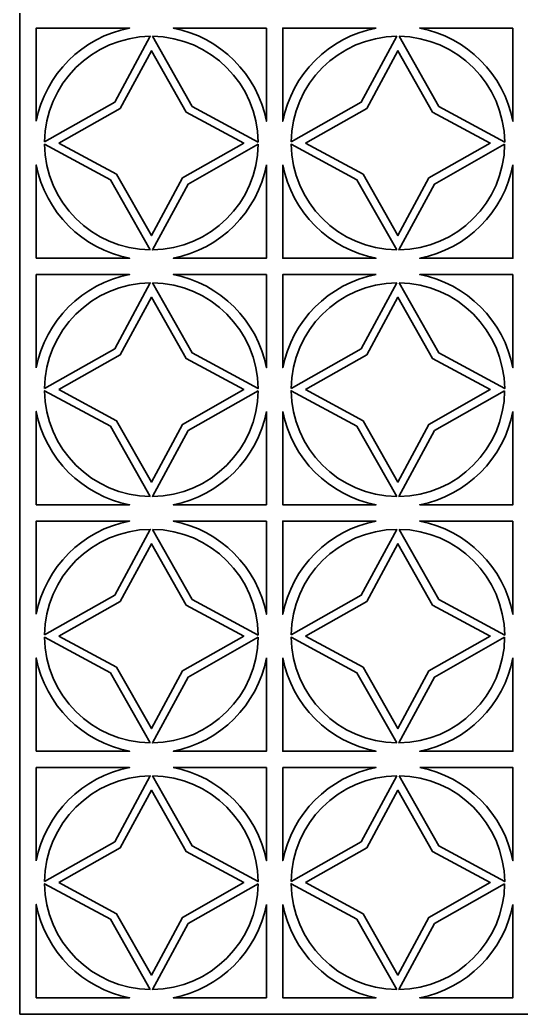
# Model space of a CAD drawing. Header units: centimetres. Extents: x -15.3 to -1.8, y -3.3 to 9.5.
# Drawn here: x -8.31 to -5.07, y -3.33 to 3.09 of the extents above; entities that cross this region are included whole.
import ezdxf

# ---------------------------------------------------------------- set-up
doc = ezdxf.new("R2010")
doc.units = ezdxf.units.CM
doc.header["$MEASUREMENT"] = 0
doc.layers.add('layer 1', color=7, linetype='Continuous')

msp = doc.modelspace()

# ---------------------------------------------------------------- linework, layer by layer
at = {"layer": 'layer 1', "color": 7, "lineweight": 35}
for points, knots in [([(-8.30613, -3.3263), (-8.30613, -3.3263), (-8.30613, 9.5), (-8.30613, 9.5), (-8.30613, 9.5), (-8.30613, 9.5), (-1.83998, 9.5), (-1.83998, 9.5), (-1.83998, 9.5), (-1.83998, 9.5), (-1.83998, -3.3263), (-1.83998, -3.3263), (-1.83998, -3.3263), (-1.83998, -3.3263), (-8.30613, -3.3263), (-8.30613, -3.3263)], [0, 0, 0, 0, 0.2, 0.2, 0.2, 0.2, 0.4, 0.4, 0.4, 0.4, 0.6, 0.6, 0.6, 0.6, 1, 1, 1, 1]), ([(-1.83998, -0.14623), (-1.83998, -0.14623), (-1.83998, -1.63026), (-1.83998, -1.63026), (-1.83998, -1.63026), (-1.83998, -1.63026), (-1.83998, -1.73627), (-1.83998, -1.73627), (-1.83998, -1.73627), (-1.83998, -1.73627), (-1.83998, -3.3263), (-1.83998, -3.3263), (-1.83998, -3.3263), (-1.83998, -3.3263), (-3.43002, -3.3263), (-3.43002, -3.3263), (-3.43002, -3.3263), (-3.43002, -3.3263), (-3.53602, -3.3263), (-3.53602, -3.3263), (-3.53602, -3.3263), (-3.53602, -3.3263), (-5.02006, -3.3263), (-5.02006, -3.3263), (-5.02006, -3.3263), (-5.02006, -3.3263), (-5.12606, -3.3263), (-5.12606, -3.3263), (-5.12606, -3.3263), (-5.12606, -3.3263), (-6.61009, -3.3263), (-6.61009, -3.3263), (-6.61009, -3.3263), (-6.61009, -3.3263), (-6.7161, -3.3263), (-6.7161, -3.3263), (-6.7161, -3.3263), (-6.7161, -3.3263), (-8.30613, -3.3263), (-8.30613, -3.3263), (-8.30613, -3.3263), (-8.30613, -3.3263), (-8.30613, -1.73627), (-8.30613, -1.73627), (-8.30613, -1.73627), (-8.30613, -1.73627), (-8.30613, -1.63026), (-8.30613, -1.63026), (-8.30613, -1.63026), (-8.30613, -1.63026), (-8.30613, -0.14623), (-8.30613, -0.14623), (-8.30613, -0.14623), (-8.30613, -0.14623), (-8.30613, -0.04023), (-8.30613, -0.04023), (-8.30613, -0.04023), (-8.30613, -0.04023), (-8.30613, 1.44381), (-8.30613, 1.44381), (-8.30613, 1.44381), (-8.30613, 1.44381), (-8.30613, 1.54981), (-8.30613, 1.54981), (-8.30613, 1.54981), (-8.30613, 1.54981), (-8.30613, 3.03385), (-8.30613, 3.03385), (-8.30613, 3.03385), (-8.30613, 3.03385), (-8.30613, 3.13985), (-8.30613, 3.13985), (-8.30613, 3.13985), (-8.30613, 3.13985), (-8.30613, 4.62388), (-8.30613, 4.62388), (-8.30613, 4.62388), (-8.30613, 4.62388), (-8.30613, 4.72989), (-8.30613, 4.72989), (-8.30613, 4.72989), (-8.30613, 4.72989), (-8.30613, 6.21392), (-8.30613, 6.21392), (-8.30613, 6.21392), (-8.30613, 6.21392), (-8.30613, 6.31992), (-8.30613, 6.31992), (-8.30613, 6.31992), (-8.30613, 6.31992), (-8.30613, 7.80396), (-8.30613, 7.80396), (-8.30613, 7.80396), (-8.30613, 7.80396), (-8.30613, 7.90996), (-8.30613, 7.90996), (-8.30613, 7.90996), (-8.30613, 7.90996), (-8.30613, 9.5), (-8.30613, 9.5), (-8.30613, 9.5), (-8.30613, 9.5), (-6.7161, 9.5), (-6.7161, 9.5), (-6.7161, 9.5), (-6.7161, 9.5), (-6.61009, 9.5), (-6.61009, 9.5), (-6.61009, 9.5), (-6.61009, 9.5), (-5.12606, 9.5), (-5.12606, 9.5), (-5.12606, 9.5), (-5.12606, 9.5), (-5.02006, 9.5), (-5.02006, 9.5), (-5.02006, 9.5), (-5.02006, 9.5), (-3.53602, 9.5), (-3.53602, 9.5), (-3.53602, 9.5), (-3.53602, 9.5), (-3.43002, 9.5), (-3.43002, 9.5), (-3.43002, 9.5), (-3.43002, 9.5), (-1.83998, 9.5), (-1.83998, 9.5), (-1.83998, 9.5), (-1.83998, 9.5), (-1.83998, 7.90996), (-1.83998, 7.90996), (-1.83998, 7.90996), (-1.83998, 7.90996), (-1.83998, 7.80396), (-1.83998, 7.80396), (-1.83998, 7.80396), (-1.83998, 7.80396), (-1.83998, 6.31992), (-1.83998, 6.31992), (-1.83998, 6.31992), (-1.83998, 6.31992), (-1.83998, 6.21392), (-1.83998, 6.21392), (-1.83998, 6.21392), (-1.83998, 6.21392), (-1.83998, 4.72989), (-1.83998, 4.72989), (-1.83998, 4.72989), (-1.83998, 4.72989), (-1.83998, 4.62388), (-1.83998, 4.62388), (-1.83998, 4.62388), (-1.83998, 4.62388), (-1.83998, 3.13985), (-1.83998, 3.13985), (-1.83998, 3.13985), (-1.83998, 3.13985), (-1.83998, 3.03385), (-1.83998, 3.03385), (-1.83998, 3.03385), (-1.83998, 3.03385), (-1.83998, 1.54981), (-1.83998, 1.54981), (-1.83998, 1.54981), (-1.83998, 1.54981), (-1.83998, 1.44381), (-1.83998, 1.44381), (-1.83998, 1.44381), (-1.83998, 1.44381), (-1.83998, -0.04023), (-1.83998, -0.04023), (-1.83998, -0.04023), (-1.83998, -0.04023), (-1.83998, -0.14623), (-1.83998, -0.14623)], [0, 0, 0, 0, 0.0222222, 0.0222222, 0.0222222, 0.0222222, 0.0444444, 0.0444444, 0.0444444, 0.0444444, 0.0666667, 0.0666667, 0.0666667, 0.0666667, 0.0888889, 0.0888889, 0.0888889, 0.0888889, 0.1111111, 0.1111111, 0.1111111, 0.1111111, 0.1333333, 0.1333333, 0.1333333, 0.1333333, 0.1555556, 0.1555556, 0.1555556, 0.1555556, 0.1777778, 0.1777778, 0.1777778, 0.1777778, 0.2, 0.2, 0.2, 0.2, 0.2222222, 0.2222222, 0.2222222, 0.2222222, 0.2444444, 0.2444444, 0.2444444, 0.2444444, 0.2666667, 0.2666667, 0.2666667, 0.2666667, 0.2888889, 0.2888889, 0.2888889, 0.2888889, 0.3111111, 0.3111111, 0.3111111, 0.3111111, 0.3333333, 0.3333333, 0.3333333, 0.3333333, 0.3555556, 0.3555556, 0.3555556, 0.3555556, 0.3777778, 0.3777778, 0.3777778, 0.3777778, 0.4, 0.4, 0.4, 0.4, 0.4222222, 0.4222222, 0.4222222, 0.4222222, 0.4444444, 0.4444444, 0.4444444, 0.4444444, 0.4666667, 0.4666667, 0.4666667, 0.4666667, 0.4888889, 0.4888889, 0.4888889, 0.4888889, 0.5111111, 0.5111111, 0.5111111, 0.5111111, 0.5333333, 0.5333333, 0.5333333, 0.5333333, 0.5555556, 0.5555556, 0.5555556, 0.5555556, 0.5777778, 0.5777778, 0.5777778, 0.5777778, 0.6, 0.6, 0.6, 0.6, 0.6222222, 0.6222222, 0.6222222, 0.6222222, 0.6444444, 0.6444444, 0.6444444, 0.6444444, 0.6666667, 0.6666667, 0.6666667, 0.6666667, 0.6888889, 0.6888889, 0.6888889, 0.6888889, 0.7111111, 0.7111111, 0.7111111, 0.7111111, 0.7333333, 0.7333333, 0.7333333, 0.7333333, 0.7555556, 0.7555556, 0.7555556, 0.7555556, 0.7777778, 0.7777778, 0.7777778, 0.7777778, 0.8, 0.8, 0.8, 0.8, 0.8222222, 0.8222222, 0.8222222, 0.8222222, 0.8444444, 0.8444444, 0.8444444, 0.8444444, 0.8666667, 0.8666667, 0.8666667, 0.8666667, 0.8888889, 0.8888889, 0.8888889, 0.8888889, 0.9111111, 0.9111111, 0.9111111, 0.9111111, 0.9333333, 0.9333333, 0.9333333, 0.9333333, 0.9555556, 0.9555556, 0.9555556, 0.9555556, 1, 1, 1, 1]), ([(-8.20013, 2.43259), (-8.20013, 2.43259), (-8.20013, 3.03385), (-8.20013, 3.03385), (-8.20013, 3.03385), (-8.20013, 3.03385), (-7.59887, 3.03385), (-7.59887, 3.03385), (-7.59887, 3.03385), (-7.90234, 2.97624), (-8.14252, 2.73607), (-8.20013, 2.43259)], [0, 0, 0, 0, 0.25, 0.25, 0.25, 0.25, 0.5, 0.5, 0.5, 0.5, 1, 1, 1, 1]), ([(-6.7161, 3.03385), (-6.7161, 3.03385), (-6.7161, 2.43259), (-6.7161, 2.43259), (-6.7161, 2.43259), (-6.77371, 2.73606), (-7.01387, 2.97624), (-7.31736, 3.03385), (-7.31736, 3.03385), (-7.31736, 3.03385), (-6.7161, 3.03385), (-6.7161, 3.03385)], [0, 0, 0, 0, 0.25, 0.25, 0.25, 0.25, 0.5, 0.5, 0.5, 0.5, 1, 1, 1, 1]), ([(-6.00884, 3.03385), (-6.31231, 2.97624), (-6.55248, 2.73607), (-6.61009, 2.43259), (-6.61009, 2.43259), (-6.61009, 2.43259), (-6.61009, 3.03385), (-6.61009, 3.03385), (-6.61009, 3.03385), (-6.61009, 3.03385), (-6.00884, 3.03385), (-6.00884, 3.03385)], [0, 0, 0, 0, 0.25, 0.25, 0.25, 0.25, 0.5, 0.5, 0.5, 0.5, 1, 1, 1, 1]), ([(-5.12606, 3.03385), (-5.12606, 3.03385), (-5.12606, 2.43259), (-5.12606, 2.43259), (-5.12606, 2.43259), (-5.18367, 2.73606), (-5.42384, 2.97624), (-5.72732, 3.03385), (-5.72732, 3.03385), (-5.72732, 3.03385), (-5.12606, 3.03385), (-5.12606, 3.03385)], [0, 0, 0, 0, 0.25, 0.25, 0.25, 0.25, 0.5, 0.5, 0.5, 0.5, 1, 1, 1, 1]), ([(-8.14703, 2.2994), (-8.14297, 2.67302), (-7.83899, 2.97689), (-7.46531, 2.98075), (-7.46531, 2.98075), (-7.46531, 2.98075), (-7.69459, 2.55598), (-7.69459, 2.55598), (-7.69459, 2.55598), (-7.69459, 2.55598), (-8.14703, 2.2994), (-8.14703, 2.2994)], [0, 0, 0, 0, 0.25, 0.25, 0.25, 0.25, 0.5, 0.5, 0.5, 0.5, 1, 1, 1, 1]), ([(-7.45054, 2.98075), (-7.07692, 2.97668), (-6.77306, 2.6727), (-6.76919, 2.29903), (-6.76919, 2.29903), (-6.76919, 2.29903), (-7.19396, 2.5283), (-7.19396, 2.5283), (-7.19396, 2.5283), (-7.19396, 2.5283), (-7.45054, 2.98075), (-7.45054, 2.98075)], [0, 0, 0, 0, 0.25, 0.25, 0.25, 0.25, 0.5, 0.5, 0.5, 0.5, 1, 1, 1, 1]), ([(-6.557, 2.2994), (-6.55293, 2.67302), (-6.24895, 2.97689), (-5.87528, 2.98075), (-5.87528, 2.98075), (-5.87528, 2.98075), (-6.10455, 2.55598), (-6.10455, 2.55598), (-6.10455, 2.55598), (-6.10455, 2.55598), (-6.557, 2.2994), (-6.557, 2.2994)], [0, 0, 0, 0, 0.25, 0.25, 0.25, 0.25, 0.5, 0.5, 0.5, 0.5, 1, 1, 1, 1]), ([(-5.86051, 2.98075), (-5.48688, 2.97668), (-5.18302, 2.6727), (-5.17915, 2.29903), (-5.17915, 2.29903), (-5.17915, 2.29903), (-5.60393, 2.5283), (-5.60393, 2.5283), (-5.60393, 2.5283), (-5.60393, 2.5283), (-5.86051, 2.98075), (-5.86051, 2.98075)], [0, 0, 0, 0, 0.25, 0.25, 0.25, 0.25, 0.5, 0.5, 0.5, 0.5, 1, 1, 1, 1]), ([(-8.05438, 2.29183), (-8.05438, 2.29183), (-7.65889, 2.51611), (-7.65889, 2.51611), (-7.65889, 2.51611), (-7.65889, 2.51611), (-7.45811, 2.88809), (-7.45811, 2.88809), (-7.45811, 2.88809), (-7.45811, 2.88809), (-7.23383, 2.49261), (-7.23383, 2.49261), (-7.23383, 2.49261), (-7.23383, 2.49261), (-6.86185, 2.29183), (-6.86185, 2.29183), (-6.86185, 2.29183), (-6.86185, 2.29183), (-7.25733, 2.06755), (-7.25733, 2.06755), (-7.25733, 2.06755), (-7.25733, 2.06755), (-7.45811, 1.69556), (-7.45811, 1.69556), (-7.45811, 1.69556), (-7.45811, 1.69556), (-7.68239, 2.09105), (-7.68239, 2.09105), (-7.68239, 2.09105), (-7.68239, 2.09105), (-8.05438, 2.29183), (-8.05438, 2.29183)], [0, 0, 0, 0, 0.1111111, 0.1111111, 0.1111111, 0.1111111, 0.2222222, 0.2222222, 0.2222222, 0.2222222, 0.3333333, 0.3333333, 0.3333333, 0.3333333, 0.4444444, 0.4444444, 0.4444444, 0.4444444, 0.5555556, 0.5555556, 0.5555556, 0.5555556, 0.6666667, 0.6666667, 0.6666667, 0.6666667, 0.7777778, 0.7777778, 0.7777778, 0.7777778, 1, 1, 1, 1]), ([(-6.46434, 2.29183), (-6.46434, 2.29183), (-6.06886, 2.51611), (-6.06886, 2.51611), (-6.06886, 2.51611), (-6.06886, 2.51611), (-5.86808, 2.88809), (-5.86808, 2.88809), (-5.86808, 2.88809), (-5.86808, 2.88809), (-5.6438, 2.49261), (-5.6438, 2.49261), (-5.6438, 2.49261), (-5.6438, 2.49261), (-5.27181, 2.29183), (-5.27181, 2.29183), (-5.27181, 2.29183), (-5.27181, 2.29183), (-5.6673, 2.06755), (-5.6673, 2.06755), (-5.6673, 2.06755), (-5.6673, 2.06755), (-5.86808, 1.69556), (-5.86808, 1.69556), (-5.86808, 1.69556), (-5.86808, 1.69556), (-6.09236, 2.09105), (-6.09236, 2.09105), (-6.09236, 2.09105), (-6.09236, 2.09105), (-6.46434, 2.29183), (-6.46434, 2.29183)], [0, 0, 0, 0, 0.1111111, 0.1111111, 0.1111111, 0.1111111, 0.2222222, 0.2222222, 0.2222222, 0.2222222, 0.3333333, 0.3333333, 0.3333333, 0.3333333, 0.4444444, 0.4444444, 0.4444444, 0.4444444, 0.5555556, 0.5555556, 0.5555556, 0.5555556, 0.6666667, 0.6666667, 0.6666667, 0.6666667, 0.7777778, 0.7777778, 0.7777778, 0.7777778, 1, 1, 1, 1]), ([(-7.46568, 1.60291), (-7.83931, 1.60697), (-8.14317, 1.91095), (-8.14704, 2.28463), (-8.14704, 2.28463), (-8.14704, 2.28463), (-7.72227, 2.05535), (-7.72227, 2.05535), (-7.72227, 2.05535), (-7.72227, 2.05535), (-7.46568, 1.60291), (-7.46568, 1.60291)], [0, 0, 0, 0, 0.25, 0.25, 0.25, 0.25, 0.5, 0.5, 0.5, 0.5, 1, 1, 1, 1]), ([(-6.76919, 2.28426), (-6.77326, 1.91063), (-7.07724, 1.60677), (-7.45091, 1.6029), (-7.45091, 1.6029), (-7.45091, 1.6029), (-7.22164, 2.02768), (-7.22164, 2.02768), (-7.22164, 2.02768), (-7.22164, 2.02768), (-6.76919, 2.28426), (-6.76919, 2.28426)], [0, 0, 0, 0, 0.25, 0.25, 0.25, 0.25, 0.5, 0.5, 0.5, 0.5, 1, 1, 1, 1]), ([(-5.87565, 1.60291), (-6.24927, 1.60697), (-6.55313, 1.91095), (-6.557, 2.28463), (-6.557, 2.28463), (-6.557, 2.28463), (-6.13223, 2.05535), (-6.13223, 2.05535), (-6.13223, 2.05535), (-6.13223, 2.05535), (-5.87565, 1.60291), (-5.87565, 1.60291)], [0, 0, 0, 0, 0.25, 0.25, 0.25, 0.25, 0.5, 0.5, 0.5, 0.5, 1, 1, 1, 1]), ([(-5.17916, 2.28426), (-5.18322, 1.91063), (-5.4872, 1.60677), (-5.86088, 1.6029), (-5.86088, 1.6029), (-5.86088, 1.6029), (-5.6316, 2.02768), (-5.6316, 2.02768), (-5.6316, 2.02768), (-5.6316, 2.02768), (-5.17916, 2.28426), (-5.17916, 2.28426)], [0, 0, 0, 0, 0.25, 0.25, 0.25, 0.25, 0.5, 0.5, 0.5, 0.5, 1, 1, 1, 1]), ([(-8.20013, 1.54981), (-8.20013, 1.54981), (-8.20013, 2.15106), (-8.20013, 2.15106), (-8.20013, 2.15106), (-8.14252, 1.84758), (-7.90235, 1.60742), (-7.59888, 1.54981), (-7.59888, 1.54981), (-7.59888, 1.54981), (-8.20013, 1.54981), (-8.20013, 1.54981)], [0, 0, 0, 0, 0.25, 0.25, 0.25, 0.25, 0.5, 0.5, 0.5, 0.5, 1, 1, 1, 1]), ([(-6.7161, 2.15107), (-6.7161, 2.15107), (-6.7161, 1.54981), (-6.7161, 1.54981), (-6.7161, 1.54981), (-6.7161, 1.54981), (-7.31735, 1.54981), (-7.31735, 1.54981), (-7.31735, 1.54981), (-7.01388, 1.60742), (-6.7737, 1.84759), (-6.7161, 2.15107)], [0, 0, 0, 0, 0.25, 0.25, 0.25, 0.25, 0.5, 0.5, 0.5, 0.5, 1, 1, 1, 1]), ([(-6.61009, 2.15106), (-6.55248, 1.84758), (-6.31231, 1.60742), (-6.00884, 1.54981), (-6.00884, 1.54981), (-6.00884, 1.54981), (-6.61009, 1.54981), (-6.61009, 1.54981), (-6.61009, 1.54981), (-6.61009, 1.54981), (-6.61009, 2.15106), (-6.61009, 2.15106)], [0, 0, 0, 0, 0.25, 0.25, 0.25, 0.25, 0.5, 0.5, 0.5, 0.5, 1, 1, 1, 1]), ([(-5.12606, 2.15107), (-5.12606, 2.15107), (-5.12606, 1.54981), (-5.12606, 1.54981), (-5.12606, 1.54981), (-5.12606, 1.54981), (-5.72731, 1.54981), (-5.72731, 1.54981), (-5.72731, 1.54981), (-5.42384, 1.60742), (-5.18367, 1.84759), (-5.12606, 2.15107)], [0, 0, 0, 0, 0.25, 0.25, 0.25, 0.25, 0.5, 0.5, 0.5, 0.5, 1, 1, 1, 1]), ([(-8.20013, 0.84256), (-8.20013, 0.84256), (-8.20013, 1.44381), (-8.20013, 1.44381), (-8.20013, 1.44381), (-8.20013, 1.44381), (-7.59887, 1.44381), (-7.59887, 1.44381), (-7.59887, 1.44381), (-7.90234, 1.3862), (-8.14252, 1.14604), (-8.20013, 0.84256)], [0, 0, 0, 0, 0.25, 0.25, 0.25, 0.25, 0.5, 0.5, 0.5, 0.5, 1, 1, 1, 1]), ([(-6.7161, 1.44381), (-6.7161, 1.44381), (-6.7161, 0.84255), (-6.7161, 0.84255), (-6.7161, 0.84255), (-6.77371, 1.14602), (-7.01387, 1.3862), (-7.31736, 1.44381), (-7.31736, 1.44381), (-7.31736, 1.44381), (-6.7161, 1.44381), (-6.7161, 1.44381)], [0, 0, 0, 0, 0.25, 0.25, 0.25, 0.25, 0.5, 0.5, 0.5, 0.5, 1, 1, 1, 1]), ([(-6.00884, 1.44381), (-6.31231, 1.3862), (-6.55248, 1.14604), (-6.61009, 0.84256), (-6.61009, 0.84256), (-6.61009, 0.84256), (-6.61009, 1.44381), (-6.61009, 1.44381), (-6.61009, 1.44381), (-6.61009, 1.44381), (-6.00884, 1.44381), (-6.00884, 1.44381)], [0, 0, 0, 0, 0.25, 0.25, 0.25, 0.25, 0.5, 0.5, 0.5, 0.5, 1, 1, 1, 1]), ([(-5.12606, 1.44381), (-5.12606, 1.44381), (-5.12606, 0.84255), (-5.12606, 0.84255), (-5.12606, 0.84255), (-5.18367, 1.14602), (-5.42384, 1.3862), (-5.72732, 1.44381), (-5.72732, 1.44381), (-5.72732, 1.44381), (-5.12606, 1.44381), (-5.12606, 1.44381)], [0, 0, 0, 0, 0.25, 0.25, 0.25, 0.25, 0.5, 0.5, 0.5, 0.5, 1, 1, 1, 1]), ([(-8.14703, 0.70936), (-8.14297, 1.08299), (-7.83899, 1.38685), (-7.46531, 1.39072), (-7.46531, 1.39072), (-7.46531, 1.39072), (-7.69459, 0.96594), (-7.69459, 0.96594), (-7.69459, 0.96594), (-7.69459, 0.96594), (-8.14703, 0.70936), (-8.14703, 0.70936)], [0, 0, 0, 0, 0.25, 0.25, 0.25, 0.25, 0.5, 0.5, 0.5, 0.5, 1, 1, 1, 1]), ([(-7.45054, 1.39071), (-7.07692, 1.38665), (-6.77306, 1.08266), (-6.76919, 0.70899), (-6.76919, 0.70899), (-6.76919, 0.70899), (-7.19396, 0.93827), (-7.19396, 0.93827), (-7.19396, 0.93827), (-7.19396, 0.93827), (-7.45054, 1.39071), (-7.45054, 1.39071)], [0, 0, 0, 0, 0.25, 0.25, 0.25, 0.25, 0.5, 0.5, 0.5, 0.5, 1, 1, 1, 1]), ([(-6.557, 0.70936), (-6.55293, 1.08299), (-6.24895, 1.38685), (-5.87528, 1.39072), (-5.87528, 1.39072), (-5.87528, 1.39072), (-6.10455, 0.96594), (-6.10455, 0.96594), (-6.10455, 0.96594), (-6.10455, 0.96594), (-6.557, 0.70936), (-6.557, 0.70936)], [0, 0, 0, 0, 0.25, 0.25, 0.25, 0.25, 0.5, 0.5, 0.5, 0.5, 1, 1, 1, 1]), ([(-5.86051, 1.39071), (-5.48688, 1.38665), (-5.18302, 1.08266), (-5.17915, 0.70899), (-5.17915, 0.70899), (-5.17915, 0.70899), (-5.60393, 0.93827), (-5.60393, 0.93827), (-5.60393, 0.93827), (-5.60393, 0.93827), (-5.86051, 1.39071), (-5.86051, 1.39071)], [0, 0, 0, 0, 0.25, 0.25, 0.25, 0.25, 0.5, 0.5, 0.5, 0.5, 1, 1, 1, 1]), ([(-8.05438, 0.70179), (-8.05438, 0.70179), (-7.65889, 0.92607), (-7.65889, 0.92607), (-7.65889, 0.92607), (-7.65889, 0.92607), (-7.45811, 1.29806), (-7.45811, 1.29806), (-7.45811, 1.29806), (-7.45811, 1.29806), (-7.23383, 0.90257), (-7.23383, 0.90257), (-7.23383, 0.90257), (-7.23383, 0.90257), (-6.86185, 0.70179), (-6.86185, 0.70179), (-6.86185, 0.70179), (-6.86185, 0.70179), (-7.25733, 0.47751), (-7.25733, 0.47751), (-7.25733, 0.47751), (-7.25733, 0.47751), (-7.45811, 0.10553), (-7.45811, 0.10553), (-7.45811, 0.10553), (-7.45811, 0.10553), (-7.68239, 0.50101), (-7.68239, 0.50101), (-7.68239, 0.50101), (-7.68239, 0.50101), (-8.05438, 0.70179), (-8.05438, 0.70179)], [0, 0, 0, 0, 0.1111111, 0.1111111, 0.1111111, 0.1111111, 0.2222222, 0.2222222, 0.2222222, 0.2222222, 0.3333333, 0.3333333, 0.3333333, 0.3333333, 0.4444444, 0.4444444, 0.4444444, 0.4444444, 0.5555556, 0.5555556, 0.5555556, 0.5555556, 0.6666667, 0.6666667, 0.6666667, 0.6666667, 0.7777778, 0.7777778, 0.7777778, 0.7777778, 1, 1, 1, 1]), ([(-6.46434, 0.70179), (-6.46434, 0.70179), (-6.06886, 0.92607), (-6.06886, 0.92607), (-6.06886, 0.92607), (-6.06886, 0.92607), (-5.86808, 1.29806), (-5.86808, 1.29806), (-5.86808, 1.29806), (-5.86808, 1.29806), (-5.6438, 0.90257), (-5.6438, 0.90257), (-5.6438, 0.90257), (-5.6438, 0.90257), (-5.27181, 0.70179), (-5.27181, 0.70179), (-5.27181, 0.70179), (-5.27181, 0.70179), (-5.6673, 0.47751), (-5.6673, 0.47751), (-5.6673, 0.47751), (-5.6673, 0.47751), (-5.86808, 0.10553), (-5.86808, 0.10553), (-5.86808, 0.10553), (-5.86808, 0.10553), (-6.09236, 0.50101), (-6.09236, 0.50101), (-6.09236, 0.50101), (-6.09236, 0.50101), (-6.46434, 0.70179), (-6.46434, 0.70179)], [0, 0, 0, 0, 0.1111111, 0.1111111, 0.1111111, 0.1111111, 0.2222222, 0.2222222, 0.2222222, 0.2222222, 0.3333333, 0.3333333, 0.3333333, 0.3333333, 0.4444444, 0.4444444, 0.4444444, 0.4444444, 0.5555556, 0.5555556, 0.5555556, 0.5555556, 0.6666667, 0.6666667, 0.6666667, 0.6666667, 0.7777778, 0.7777778, 0.7777778, 0.7777778, 1, 1, 1, 1]), ([(-7.46568, 0.01287), (-7.83931, 0.01693), (-8.14317, 0.32092), (-8.14704, 0.69459), (-8.14704, 0.69459), (-8.14704, 0.69459), (-7.72227, 0.46532), (-7.72227, 0.46532), (-7.72227, 0.46532), (-7.72227, 0.46532), (-7.46568, 0.01287), (-7.46568, 0.01287)], [0, 0, 0, 0, 0.25, 0.25, 0.25, 0.25, 0.5, 0.5, 0.5, 0.5, 1, 1, 1, 1]), ([(-6.76919, 0.69422), (-6.77326, 0.32059), (-7.07724, 0.01673), (-7.45091, 0.01287), (-7.45091, 0.01287), (-7.45091, 0.01287), (-7.22164, 0.43764), (-7.22164, 0.43764), (-7.22164, 0.43764), (-7.22164, 0.43764), (-6.76919, 0.69422), (-6.76919, 0.69422)], [0, 0, 0, 0, 0.25, 0.25, 0.25, 0.25, 0.5, 0.5, 0.5, 0.5, 1, 1, 1, 1]), ([(-5.87565, 0.01287), (-6.24927, 0.01693), (-6.55313, 0.32092), (-6.557, 0.69459), (-6.557, 0.69459), (-6.557, 0.69459), (-6.13223, 0.46532), (-6.13223, 0.46532), (-6.13223, 0.46532), (-6.13223, 0.46532), (-5.87565, 0.01287), (-5.87565, 0.01287)], [0, 0, 0, 0, 0.25, 0.25, 0.25, 0.25, 0.5, 0.5, 0.5, 0.5, 1, 1, 1, 1]), ([(-5.17916, 0.69422), (-5.18322, 0.32059), (-5.4872, 0.01673), (-5.86088, 0.01287), (-5.86088, 0.01287), (-5.86088, 0.01287), (-5.6316, 0.43764), (-5.6316, 0.43764), (-5.6316, 0.43764), (-5.6316, 0.43764), (-5.17916, 0.69422), (-5.17916, 0.69422)], [0, 0, 0, 0, 0.25, 0.25, 0.25, 0.25, 0.5, 0.5, 0.5, 0.5, 1, 1, 1, 1]), ([(-8.20013, -0.04023), (-8.20013, -0.04023), (-8.20013, 0.56102), (-8.20013, 0.56102), (-8.20013, 0.56102), (-8.14252, 0.25755), (-7.90235, 0.01739), (-7.59888, -0.04023), (-7.59888, -0.04023), (-7.59888, -0.04023), (-8.20013, -0.04023), (-8.20013, -0.04023)], [0, 0, 0, 0, 0.25, 0.25, 0.25, 0.25, 0.5, 0.5, 0.5, 0.5, 1, 1, 1, 1]), ([(-6.7161, 0.56103), (-6.7161, 0.56103), (-6.7161, -0.04023), (-6.7161, -0.04023), (-6.7161, -0.04023), (-6.7161, -0.04023), (-7.31735, -0.04023), (-7.31735, -0.04023), (-7.31735, -0.04023), (-7.01388, 0.01739), (-6.7737, 0.25755), (-6.7161, 0.56103)], [0, 0, 0, 0, 0.25, 0.25, 0.25, 0.25, 0.5, 0.5, 0.5, 0.5, 1, 1, 1, 1]), ([(-6.61009, 0.56102), (-6.55248, 0.25755), (-6.31231, 0.01739), (-6.00884, -0.04023), (-6.00884, -0.04023), (-6.00884, -0.04023), (-6.61009, -0.04023), (-6.61009, -0.04023), (-6.61009, -0.04023), (-6.61009, -0.04023), (-6.61009, 0.56102), (-6.61009, 0.56102)], [0, 0, 0, 0, 0.25, 0.25, 0.25, 0.25, 0.5, 0.5, 0.5, 0.5, 1, 1, 1, 1]), ([(-5.12606, 0.56103), (-5.12606, 0.56103), (-5.12606, -0.04023), (-5.12606, -0.04023), (-5.12606, -0.04023), (-5.12606, -0.04023), (-5.72731, -0.04023), (-5.72731, -0.04023), (-5.72731, -0.04023), (-5.42384, 0.01739), (-5.18367, 0.25755), (-5.12606, 0.56103)], [0, 0, 0, 0, 0.25, 0.25, 0.25, 0.25, 0.5, 0.5, 0.5, 0.5, 1, 1, 1, 1]), ([(-8.20013, -0.74748), (-8.20013, -0.74748), (-8.20013, -0.14623), (-8.20013, -0.14623), (-8.20013, -0.14623), (-8.20013, -0.14623), (-7.59887, -0.14623), (-7.59887, -0.14623), (-7.59887, -0.14623), (-7.90234, -0.20384), (-8.14252, -0.444), (-8.20013, -0.74748)], [0, 0, 0, 0, 0.25, 0.25, 0.25, 0.25, 0.5, 0.5, 0.5, 0.5, 1, 1, 1, 1]), ([(-6.7161, -0.14623), (-6.7161, -0.14623), (-6.7161, -0.74749), (-6.7161, -0.74749), (-6.7161, -0.74749), (-6.77371, -0.44402), (-7.01387, -0.20384), (-7.31736, -0.14623), (-7.31736, -0.14623), (-7.31736, -0.14623), (-6.7161, -0.14623), (-6.7161, -0.14623)], [0, 0, 0, 0, 0.25, 0.25, 0.25, 0.25, 0.5, 0.5, 0.5, 0.5, 1, 1, 1, 1]), ([(-6.00884, -0.14623), (-6.31231, -0.20384), (-6.55248, -0.444), (-6.61009, -0.74748), (-6.61009, -0.74748), (-6.61009, -0.74748), (-6.61009, -0.14623), (-6.61009, -0.14623), (-6.61009, -0.14623), (-6.61009, -0.14623), (-6.00884, -0.14623), (-6.00884, -0.14623)], [0, 0, 0, 0, 0.25, 0.25, 0.25, 0.25, 0.5, 0.5, 0.5, 0.5, 1, 1, 1, 1]), ([(-5.12606, -0.14623), (-5.12606, -0.14623), (-5.12606, -0.74749), (-5.12606, -0.74749), (-5.12606, -0.74749), (-5.18367, -0.44402), (-5.42384, -0.20384), (-5.72732, -0.14623), (-5.72732, -0.14623), (-5.72732, -0.14623), (-5.12606, -0.14623), (-5.12606, -0.14623)], [0, 0, 0, 0, 0.25, 0.25, 0.25, 0.25, 0.5, 0.5, 0.5, 0.5, 1, 1, 1, 1]), ([(-8.14703, -0.88068), (-8.14297, -0.50705), (-7.83899, -0.20319), (-7.46531, -0.19932), (-7.46531, -0.19932), (-7.46531, -0.19932), (-7.69459, -0.6241), (-7.69459, -0.6241), (-7.69459, -0.6241), (-7.69459, -0.6241), (-8.14703, -0.88068), (-8.14703, -0.88068)], [0, 0, 0, 0, 0.25, 0.25, 0.25, 0.25, 0.5, 0.5, 0.5, 0.5, 1, 1, 1, 1]), ([(-7.45054, -0.19933), (-7.07692, -0.20339), (-6.77306, -0.50737), (-6.76919, -0.88105), (-6.76919, -0.88105), (-6.76919, -0.88105), (-7.19396, -0.65177), (-7.19396, -0.65177), (-7.19396, -0.65177), (-7.19396, -0.65177), (-7.45054, -0.19933), (-7.45054, -0.19933)], [0, 0, 0, 0, 0.25, 0.25, 0.25, 0.25, 0.5, 0.5, 0.5, 0.5, 1, 1, 1, 1]), ([(-6.557, -0.88068), (-6.55293, -0.50705), (-6.24895, -0.20319), (-5.87528, -0.19932), (-5.87528, -0.19932), (-5.87528, -0.19932), (-6.10455, -0.6241), (-6.10455, -0.6241), (-6.10455, -0.6241), (-6.10455, -0.6241), (-6.557, -0.88068), (-6.557, -0.88068)], [0, 0, 0, 0, 0.25, 0.25, 0.25, 0.25, 0.5, 0.5, 0.5, 0.5, 1, 1, 1, 1]), ([(-5.86051, -0.19933), (-5.48688, -0.20339), (-5.18302, -0.50737), (-5.17915, -0.88105), (-5.17915, -0.88105), (-5.17915, -0.88105), (-5.60393, -0.65177), (-5.60393, -0.65177), (-5.60393, -0.65177), (-5.60393, -0.65177), (-5.86051, -0.19933), (-5.86051, -0.19933)], [0, 0, 0, 0, 0.25, 0.25, 0.25, 0.25, 0.5, 0.5, 0.5, 0.5, 1, 1, 1, 1]), ([(-8.05438, -0.88825), (-8.05438, -0.88825), (-7.65889, -0.66397), (-7.65889, -0.66397), (-7.65889, -0.66397), (-7.65889, -0.66397), (-7.45811, -0.29198), (-7.45811, -0.29198), (-7.45811, -0.29198), (-7.45811, -0.29198), (-7.23383, -0.68747), (-7.23383, -0.68747), (-7.23383, -0.68747), (-7.23383, -0.68747), (-6.86185, -0.88825), (-6.86185, -0.88825), (-6.86185, -0.88825), (-6.86185, -0.88825), (-7.25733, -1.11253), (-7.25733, -1.11253), (-7.25733, -1.11253), (-7.25733, -1.11253), (-7.45811, -1.48451), (-7.45811, -1.48451), (-7.45811, -1.48451), (-7.45811, -1.48451), (-7.68239, -1.08903), (-7.68239, -1.08903), (-7.68239, -1.08903), (-7.68239, -1.08903), (-8.05438, -0.88825), (-8.05438, -0.88825)], [0, 0, 0, 0, 0.1111111, 0.1111111, 0.1111111, 0.1111111, 0.2222222, 0.2222222, 0.2222222, 0.2222222, 0.3333333, 0.3333333, 0.3333333, 0.3333333, 0.4444444, 0.4444444, 0.4444444, 0.4444444, 0.5555556, 0.5555556, 0.5555556, 0.5555556, 0.6666667, 0.6666667, 0.6666667, 0.6666667, 0.7777778, 0.7777778, 0.7777778, 0.7777778, 1, 1, 1, 1]), ([(-6.46434, -0.88825), (-6.46434, -0.88825), (-6.06886, -0.66397), (-6.06886, -0.66397), (-6.06886, -0.66397), (-6.06886, -0.66397), (-5.86808, -0.29198), (-5.86808, -0.29198), (-5.86808, -0.29198), (-5.86808, -0.29198), (-5.6438, -0.68747), (-5.6438, -0.68747), (-5.6438, -0.68747), (-5.6438, -0.68747), (-5.27181, -0.88825), (-5.27181, -0.88825), (-5.27181, -0.88825), (-5.27181, -0.88825), (-5.6673, -1.11253), (-5.6673, -1.11253), (-5.6673, -1.11253), (-5.6673, -1.11253), (-5.86808, -1.48451), (-5.86808, -1.48451), (-5.86808, -1.48451), (-5.86808, -1.48451), (-6.09236, -1.08903), (-6.09236, -1.08903), (-6.09236, -1.08903), (-6.09236, -1.08903), (-6.46434, -0.88825), (-6.46434, -0.88825)], [0, 0, 0, 0, 0.1111111, 0.1111111, 0.1111111, 0.1111111, 0.2222222, 0.2222222, 0.2222222, 0.2222222, 0.3333333, 0.3333333, 0.3333333, 0.3333333, 0.4444444, 0.4444444, 0.4444444, 0.4444444, 0.5555556, 0.5555556, 0.5555556, 0.5555556, 0.6666667, 0.6666667, 0.6666667, 0.6666667, 0.7777778, 0.7777778, 0.7777778, 0.7777778, 1, 1, 1, 1]), ([(-7.46568, -1.57717), (-7.83931, -1.5731), (-8.14317, -1.26912), (-8.14704, -0.89545), (-8.14704, -0.89545), (-8.14704, -0.89545), (-7.72227, -1.12472), (-7.72227, -1.12472), (-7.72227, -1.12472), (-7.72227, -1.12472), (-7.46568, -1.57717), (-7.46568, -1.57717)], [0, 0, 0, 0, 0.25, 0.25, 0.25, 0.25, 0.5, 0.5, 0.5, 0.5, 1, 1, 1, 1]), ([(-6.76919, -0.89582), (-6.77326, -1.26944), (-7.07724, -1.5733), (-7.45091, -1.57717), (-7.45091, -1.57717), (-7.45091, -1.57717), (-7.22164, -1.1524), (-7.22164, -1.1524), (-7.22164, -1.1524), (-7.22164, -1.1524), (-6.76919, -0.89582), (-6.76919, -0.89582)], [0, 0, 0, 0, 0.25, 0.25, 0.25, 0.25, 0.5, 0.5, 0.5, 0.5, 1, 1, 1, 1]), ([(-5.87565, -1.57717), (-6.24927, -1.5731), (-6.55313, -1.26912), (-6.557, -0.89545), (-6.557, -0.89545), (-6.557, -0.89545), (-6.13223, -1.12472), (-6.13223, -1.12472), (-6.13223, -1.12472), (-6.13223, -1.12472), (-5.87565, -1.57717), (-5.87565, -1.57717)], [0, 0, 0, 0, 0.25, 0.25, 0.25, 0.25, 0.5, 0.5, 0.5, 0.5, 1, 1, 1, 1]), ([(-5.17916, -0.89582), (-5.18322, -1.26944), (-5.4872, -1.5733), (-5.86088, -1.57717), (-5.86088, -1.57717), (-5.86088, -1.57717), (-5.6316, -1.1524), (-5.6316, -1.1524), (-5.6316, -1.1524), (-5.6316, -1.1524), (-5.17916, -0.89582), (-5.17916, -0.89582)], [0, 0, 0, 0, 0.25, 0.25, 0.25, 0.25, 0.5, 0.5, 0.5, 0.5, 1, 1, 1, 1]), ([(-8.20013, -1.63026), (-8.20013, -1.63026), (-8.20013, -1.02901), (-8.20013, -1.02901), (-8.20013, -1.02901), (-8.14252, -1.33249), (-7.90235, -1.57265), (-7.59888, -1.63026), (-7.59888, -1.63026), (-7.59888, -1.63026), (-8.20013, -1.63026), (-8.20013, -1.63026)], [0, 0, 0, 0, 0.25, 0.25, 0.25, 0.25, 0.5, 0.5, 0.5, 0.5, 1, 1, 1, 1]), ([(-6.7161, -1.02901), (-6.7161, -1.02901), (-6.7161, -1.63026), (-6.7161, -1.63026), (-6.7161, -1.63026), (-6.7161, -1.63026), (-7.31735, -1.63026), (-7.31735, -1.63026), (-7.31735, -1.63026), (-7.01388, -1.57265), (-6.7737, -1.33249), (-6.7161, -1.02901)], [0, 0, 0, 0, 0.25, 0.25, 0.25, 0.25, 0.5, 0.5, 0.5, 0.5, 1, 1, 1, 1]), ([(-6.61009, -1.02901), (-6.55248, -1.33249), (-6.31231, -1.57265), (-6.00884, -1.63026), (-6.00884, -1.63026), (-6.00884, -1.63026), (-6.61009, -1.63026), (-6.61009, -1.63026), (-6.61009, -1.63026), (-6.61009, -1.63026), (-6.61009, -1.02901), (-6.61009, -1.02901)], [0, 0, 0, 0, 0.25, 0.25, 0.25, 0.25, 0.5, 0.5, 0.5, 0.5, 1, 1, 1, 1]), ([(-5.12606, -1.02901), (-5.12606, -1.02901), (-5.12606, -1.63026), (-5.12606, -1.63026), (-5.12606, -1.63026), (-5.12606, -1.63026), (-5.72731, -1.63026), (-5.72731, -1.63026), (-5.72731, -1.63026), (-5.42384, -1.57265), (-5.18367, -1.33249), (-5.12606, -1.02901)], [0, 0, 0, 0, 0.25, 0.25, 0.25, 0.25, 0.5, 0.5, 0.5, 0.5, 1, 1, 1, 1]), ([(-8.20013, -2.33752), (-8.20013, -2.33752), (-8.20013, -1.73627), (-8.20013, -1.73627), (-8.20013, -1.73627), (-8.20013, -1.73627), (-7.59887, -1.73627), (-7.59887, -1.73627), (-7.59887, -1.73627), (-7.90234, -1.79388), (-8.14252, -2.03404), (-8.20013, -2.33752)], [0, 0, 0, 0, 0.25, 0.25, 0.25, 0.25, 0.5, 0.5, 0.5, 0.5, 1, 1, 1, 1]), ([(-8.14703, -2.47072), (-8.14297, -2.09709), (-7.83899, -1.79323), (-7.46531, -1.78936), (-7.46531, -1.78936), (-7.46531, -1.78936), (-7.69459, -2.21413), (-7.69459, -2.21413), (-7.69459, -2.21413), (-7.69459, -2.21413), (-8.14703, -2.47072), (-8.14703, -2.47072)], [0, 0, 0, 0, 0.25, 0.25, 0.25, 0.25, 0.5, 0.5, 0.5, 0.5, 1, 1, 1, 1]), ([(-7.45054, -1.78936), (-7.07692, -1.79343), (-6.77306, -2.09741), (-6.76919, -2.47108), (-6.76919, -2.47108), (-6.76919, -2.47108), (-7.19396, -2.24181), (-7.19396, -2.24181), (-7.19396, -2.24181), (-7.19396, -2.24181), (-7.45054, -1.78936), (-7.45054, -1.78936)], [0, 0, 0, 0, 0.25, 0.25, 0.25, 0.25, 0.5, 0.5, 0.5, 0.5, 1, 1, 1, 1]), ([(-7.31736, -1.73627), (-7.31736, -1.73627), (-6.7161, -1.73627), (-6.7161, -1.73627), (-6.7161, -1.73627), (-6.7161, -1.73627), (-6.7161, -2.33753), (-6.7161, -2.33753), (-6.7161, -2.33753), (-6.77371, -2.03405), (-7.01387, -1.79387), (-7.31736, -1.73627)], [0, 0, 0, 0, 0.25, 0.25, 0.25, 0.25, 0.5, 0.5, 0.5, 0.5, 1, 1, 1, 1]), ([(-6.61009, -1.73627), (-6.61009, -1.73627), (-6.00884, -1.73627), (-6.00884, -1.73627), (-6.00884, -1.73627), (-6.31231, -1.79388), (-6.55248, -2.03404), (-6.61009, -2.33752), (-6.61009, -2.33752), (-6.61009, -2.33752), (-6.61009, -1.73627), (-6.61009, -1.73627)], [0, 0, 0, 0, 0.25, 0.25, 0.25, 0.25, 0.5, 0.5, 0.5, 0.5, 1, 1, 1, 1]), ([(-6.557, -2.47072), (-6.55293, -2.09709), (-6.24895, -1.79323), (-5.87528, -1.78936), (-5.87528, -1.78936), (-5.87528, -1.78936), (-6.10455, -2.21413), (-6.10455, -2.21413), (-6.10455, -2.21413), (-6.10455, -2.21413), (-6.557, -2.47072), (-6.557, -2.47072)], [0, 0, 0, 0, 0.25, 0.25, 0.25, 0.25, 0.5, 0.5, 0.5, 0.5, 1, 1, 1, 1]), ([(-5.86051, -1.78936), (-5.48688, -1.79343), (-5.18302, -2.09741), (-5.17915, -2.47108), (-5.17915, -2.47108), (-5.17915, -2.47108), (-5.60393, -2.24181), (-5.60393, -2.24181), (-5.60393, -2.24181), (-5.60393, -2.24181), (-5.86051, -1.78936), (-5.86051, -1.78936)], [0, 0, 0, 0, 0.25, 0.25, 0.25, 0.25, 0.5, 0.5, 0.5, 0.5, 1, 1, 1, 1]), ([(-5.72732, -1.73627), (-5.72732, -1.73627), (-5.12606, -1.73627), (-5.12606, -1.73627), (-5.12606, -1.73627), (-5.12606, -1.73627), (-5.12606, -2.33753), (-5.12606, -2.33753), (-5.12606, -2.33753), (-5.18367, -2.03405), (-5.42384, -1.79387), (-5.72732, -1.73627)], [0, 0, 0, 0, 0.25, 0.25, 0.25, 0.25, 0.5, 0.5, 0.5, 0.5, 1, 1, 1, 1]), ([(-8.05438, -2.47828), (-8.05438, -2.47828), (-7.65889, -2.25401), (-7.65889, -2.25401), (-7.65889, -2.25401), (-7.65889, -2.25401), (-7.45811, -1.88202), (-7.45811, -1.88202), (-7.45811, -1.88202), (-7.45811, -1.88202), (-7.23383, -2.2775), (-7.23383, -2.2775), (-7.23383, -2.2775), (-7.23383, -2.2775), (-6.86185, -2.47828), (-6.86185, -2.47828), (-6.86185, -2.47828), (-6.86185, -2.47828), (-7.25733, -2.70256), (-7.25733, -2.70256), (-7.25733, -2.70256), (-7.25733, -2.70256), (-7.45811, -3.07455), (-7.45811, -3.07455), (-7.45811, -3.07455), (-7.45811, -3.07455), (-7.68239, -2.67906), (-7.68239, -2.67906), (-7.68239, -2.67906), (-7.68239, -2.67906), (-8.05438, -2.47828), (-8.05438, -2.47828)], [0, 0, 0, 0, 0.1111111, 0.1111111, 0.1111111, 0.1111111, 0.2222222, 0.2222222, 0.2222222, 0.2222222, 0.3333333, 0.3333333, 0.3333333, 0.3333333, 0.4444444, 0.4444444, 0.4444444, 0.4444444, 0.5555556, 0.5555556, 0.5555556, 0.5555556, 0.6666667, 0.6666667, 0.6666667, 0.6666667, 0.7777778, 0.7777778, 0.7777778, 0.7777778, 1, 1, 1, 1]), ([(-6.46434, -2.47828), (-6.46434, -2.47828), (-6.06886, -2.25401), (-6.06886, -2.25401), (-6.06886, -2.25401), (-6.06886, -2.25401), (-5.86808, -1.88202), (-5.86808, -1.88202), (-5.86808, -1.88202), (-5.86808, -1.88202), (-5.6438, -2.2775), (-5.6438, -2.2775), (-5.6438, -2.2775), (-5.6438, -2.2775), (-5.27181, -2.47828), (-5.27181, -2.47828), (-5.27181, -2.47828), (-5.27181, -2.47828), (-5.6673, -2.70256), (-5.6673, -2.70256), (-5.6673, -2.70256), (-5.6673, -2.70256), (-5.86808, -3.07455), (-5.86808, -3.07455), (-5.86808, -3.07455), (-5.86808, -3.07455), (-6.09236, -2.67906), (-6.09236, -2.67906), (-6.09236, -2.67906), (-6.09236, -2.67906), (-6.46434, -2.47828), (-6.46434, -2.47828)], [0, 0, 0, 0, 0.1111111, 0.1111111, 0.1111111, 0.1111111, 0.2222222, 0.2222222, 0.2222222, 0.2222222, 0.3333333, 0.3333333, 0.3333333, 0.3333333, 0.4444444, 0.4444444, 0.4444444, 0.4444444, 0.5555556, 0.5555556, 0.5555556, 0.5555556, 0.6666667, 0.6666667, 0.6666667, 0.6666667, 0.7777778, 0.7777778, 0.7777778, 0.7777778, 1, 1, 1, 1]), ([(-7.46568, -3.1672), (-7.83931, -3.16314), (-8.14317, -2.85916), (-8.14704, -2.48549), (-8.14704, -2.48549), (-8.14704, -2.48549), (-7.72227, -2.71476), (-7.72227, -2.71476), (-7.72227, -2.71476), (-7.72227, -2.71476), (-7.46568, -3.1672), (-7.46568, -3.1672)], [0, 0, 0, 0, 0.25, 0.25, 0.25, 0.25, 0.5, 0.5, 0.5, 0.5, 1, 1, 1, 1]), ([(-6.76919, -2.48585), (-6.77326, -2.85948), (-7.07724, -3.16334), (-7.45091, -3.16721), (-7.45091, -3.16721), (-7.45091, -3.16721), (-7.22164, -2.74243), (-7.22164, -2.74243), (-7.22164, -2.74243), (-7.22164, -2.74243), (-6.76919, -2.48585), (-6.76919, -2.48585)], [0, 0, 0, 0, 0.25, 0.25, 0.25, 0.25, 0.5, 0.5, 0.5, 0.5, 1, 1, 1, 1]), ([(-5.87565, -3.1672), (-6.24927, -3.16314), (-6.55313, -2.85916), (-6.557, -2.48549), (-6.557, -2.48549), (-6.557, -2.48549), (-6.13223, -2.71476), (-6.13223, -2.71476), (-6.13223, -2.71476), (-6.13223, -2.71476), (-5.87565, -3.1672), (-5.87565, -3.1672)], [0, 0, 0, 0, 0.25, 0.25, 0.25, 0.25, 0.5, 0.5, 0.5, 0.5, 1, 1, 1, 1]), ([(-5.17916, -2.48585), (-5.18322, -2.85948), (-5.4872, -3.16334), (-5.86088, -3.16721), (-5.86088, -3.16721), (-5.86088, -3.16721), (-5.6316, -2.74243), (-5.6316, -2.74243), (-5.6316, -2.74243), (-5.6316, -2.74243), (-5.17916, -2.48585), (-5.17916, -2.48585)], [0, 0, 0, 0, 0.25, 0.25, 0.25, 0.25, 0.5, 0.5, 0.5, 0.5, 1, 1, 1, 1]), ([(-8.20013, -3.2203), (-8.20013, -3.2203), (-8.20013, -2.61905), (-8.20013, -2.61905), (-8.20013, -2.61905), (-8.14252, -2.92253), (-7.90235, -3.16269), (-7.59888, -3.2203), (-7.59888, -3.2203), (-7.59888, -3.2203), (-8.20013, -3.2203), (-8.20013, -3.2203)], [0, 0, 0, 0, 0.25, 0.25, 0.25, 0.25, 0.5, 0.5, 0.5, 0.5, 1, 1, 1, 1]), ([(-6.7161, -2.61904), (-6.7161, -2.61904), (-6.7161, -3.2203), (-6.7161, -3.2203), (-6.7161, -3.2203), (-6.7161, -3.2203), (-7.31735, -3.2203), (-7.31735, -3.2203), (-7.31735, -3.2203), (-7.01388, -3.16269), (-6.7737, -2.92252), (-6.7161, -2.61904)], [0, 0, 0, 0, 0.25, 0.25, 0.25, 0.25, 0.5, 0.5, 0.5, 0.5, 1, 1, 1, 1]), ([(-6.61009, -2.61905), (-6.55248, -2.92253), (-6.31231, -3.16269), (-6.00884, -3.2203), (-6.00884, -3.2203), (-6.00884, -3.2203), (-6.61009, -3.2203), (-6.61009, -3.2203), (-6.61009, -3.2203), (-6.61009, -3.2203), (-6.61009, -2.61905), (-6.61009, -2.61905)], [0, 0, 0, 0, 0.25, 0.25, 0.25, 0.25, 0.5, 0.5, 0.5, 0.5, 1, 1, 1, 1]), ([(-5.12606, -2.61904), (-5.12606, -2.61904), (-5.12606, -3.2203), (-5.12606, -3.2203), (-5.12606, -3.2203), (-5.12606, -3.2203), (-5.72731, -3.2203), (-5.72731, -3.2203), (-5.72731, -3.2203), (-5.42384, -3.16269), (-5.18367, -2.92252), (-5.12606, -2.61904)], [0, 0, 0, 0, 0.25, 0.25, 0.25, 0.25, 0.5, 0.5, 0.5, 0.5, 1, 1, 1, 1])]:
    msp.add_open_spline(points, degree=3, knots=knots, dxfattribs=at)

doc.saveas('drawing.dxf')
